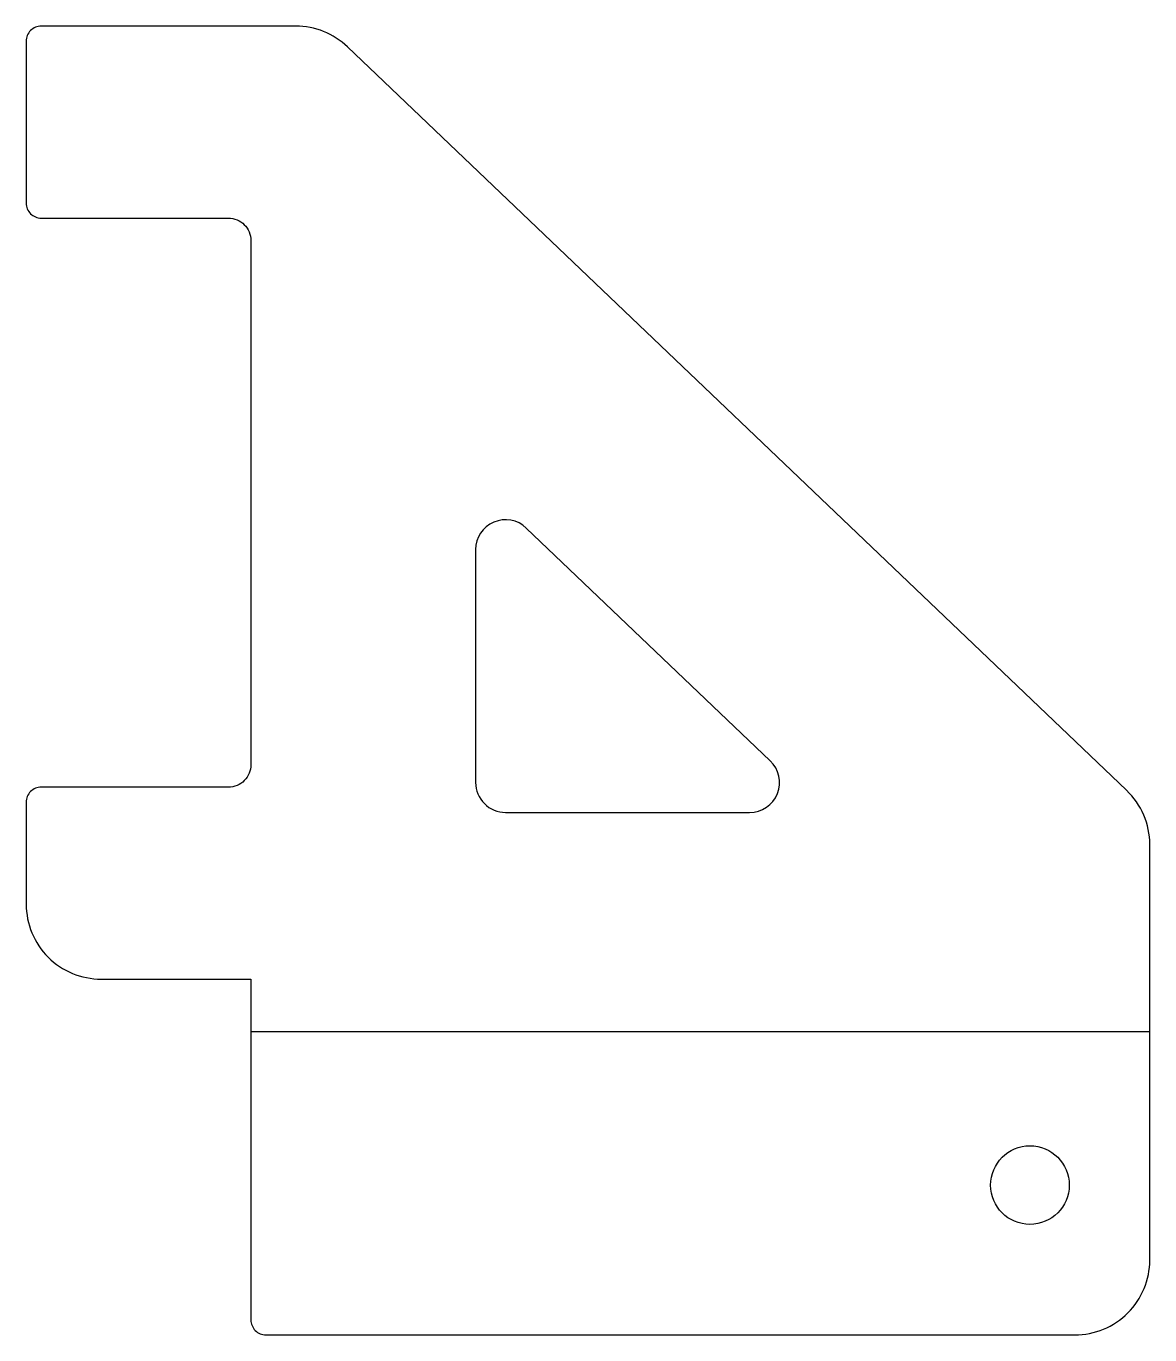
# Model space of a CAD drawing. Extents: x 0 to 150, y -45 to 130.
import ezdxf

# ---------------------------------------------------------------- set-up
doc = ezdxf.new("R2010")
doc.units = 0

msp = doc.modelspace()

# ---------------------------------------------------------------- linework, layer by layer
at = {"layer": '1'}
for points in [[(150, 20.72, 0.204962), (146.9, 27.95), (42.9, 127.23, 0.192876), (35.99, 130), (2, 130, 0.414214), (0, 128), (0, 106.37, 0.414214), (2, 104.37), (27, 104.37, -0.414214), (30, 101.37), (30, 31.37, -0.414214), (27, 28.37), (2, 28.37, 0.414214), (0, 26.37), (0, 12.74, 0.414214), (10, 2.74), (30, 2.74), (30, -42.77, 0.414214), (32, -44.77), (140, -44.77, 0.414214), (150, -34.77)], [(99.33, 31.89), (66.76, 62.98, 0.659803), (60, 60.09), (60, 29, 0.414214), (64, 25), (96.57, 25, 0.67662)]]:
    msp.add_lwpolyline(points, format="xyb", close=True, dxfattribs=at)
msp.add_circle((134, -24.77), 5.25, dxfattribs=at)
at = {"layer": '2'}
msp.add_line((30, -4.26), (150, -4.26), dxfattribs=at)

doc.saveas('drawing.dxf')
